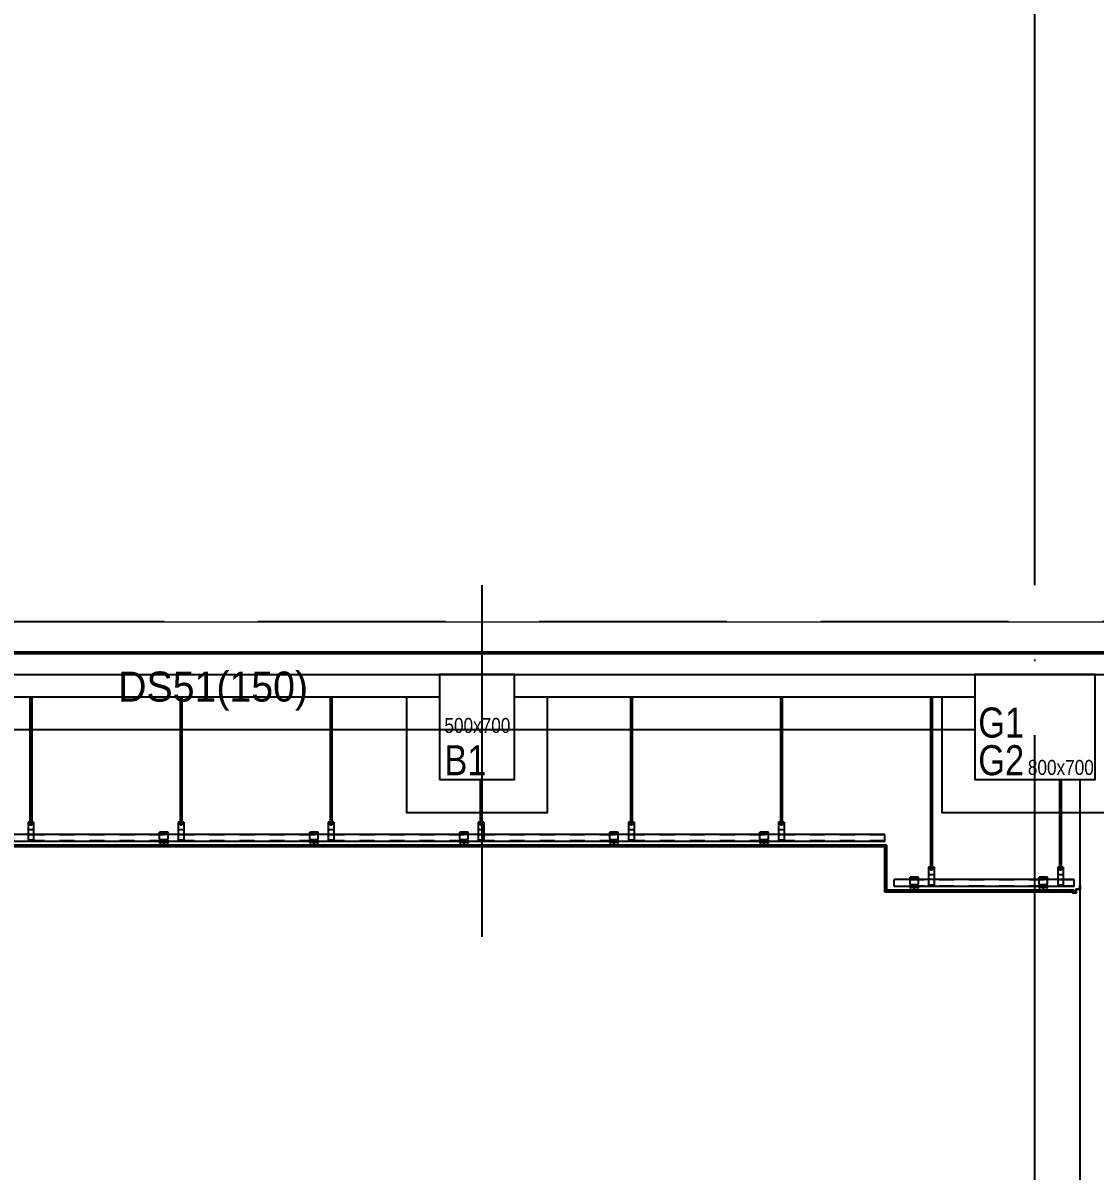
# Model space of a CAD drawing. Header units: millimetres. Extents: x 4754612 to 5801174, y 2368242 to 2777223.
# Drawn here: x 4920973 to 4928116, y 2462084 to 2469736 of the extents above; entities that cross this region are included whole.
import ezdxf
from ezdxf.enums import TextEntityAlignment as Align

# ---------------------------------------------------------------- set-up
doc = ezdxf.new("R2010")
doc.units = ezdxf.units.MM
doc.header["$LTSCALE"] = 1000
for name, pattern in [('03 단지-0902$0$HIDDEN', [0.375, 0.25, -0.125]), ('CEN', [6.2, 6, -0.1, 0, -0.1]), ('HIDDEN', [2, 1, -1])]:
    doc.linetypes.add(name, pattern=pattern)
doc.layers.get('DEFPOINTS').update_dxf_attribs({"color": 151})
for name, color, linetype in [('4', 4, 'Continuous'), ('8', 8, 'Continuous'), ('A-중심선', 10, 'CEN'), ('CON', 2, 'Continuous'), ('ELE-2', 4, 'Continuous'), ('FIN', 40, 'Continuous'), ('helco', 7, 'Continuous'), ('INS', 251, 'Continuous')]:
    doc.layers.add(name, color=color, linetype=linetype)
doc.layers.add('Guide-line', color=151, linetype='Continuous', plot=False)
doc.layers.add('t 기둥입면선', color=253, linetype='Continuous', lineweight=9)
doc.styles.add('A.NARROW', font='ARIALN.TTF')
doc.styles.add('돋움', font='')
doc.styles.get('돋움').set_extended_font_data('Dotum')

# ---------------------------------------------------------------- blocks, each defined once
blk = doc.blocks.new('A$C40F063BF')
at = {"layer": 'CON'}
blk.add_lwpolyline([(-250, -700), (250, -700), (250, 0), (-250, 0)], close=True, dxfattribs=at)
at = {"layer": 'DEFPOINTS', "style": 'A.NARROW'}
for s, height, p in [('500x700', 100, (-216.7, -339.9, 0)), ('B1', 200, (-216.7, -571.6, 0))]:
    blk.add_text(s, height=height, dxfattribs=at).set_placement(p, align=Align.MIDDLE_LEFT)
blk = doc.blocks.new('A$C169C7E02')
at = {"layer": 'CON'}
blk.add_lwpolyline([(0, 0), (0, -700), (800, -700), (800, -400), (800, -400), (800, 0)], close=True, dxfattribs=at)
at = {"layer": 'DEFPOINTS', "style": 'A.NARROW'}
for s, height, p in [('G1', 200, (22.1, -320.6, 0)), ('G2', 200, (22.1, -571.6, 0)), ('800x700', 100, (352.5, -619.7, 0))]:
    blk.add_text(s, height=height, dxfattribs=at).set_placement(p, align=Align.MIDDLE_LEFT)

msp = doc.modelspace()

# ---------------------------------------------------------------- linework, layer by layer
at = {"layer": '4', "ltscale": 0.1}
msp.add_lwpolyline([(4927965.782, 2463937.439), (4927965.782, 2463943.439), (4927966.782, 2463943.439), (4927966.782, 2463938.439), (4927989.782, 2463938.439), (4927989.782, 2463963.439), (4928014.782, 2463963.439), (4928014.782, 2463987.439), (4928015.782, 2463987.439), (4928015.782, 2463962.439), (4927990.782, 2463962.439), (4927990.782, 2463937.439), (4927965.782, 2463937.439)], dxfattribs=at)
at = {"layer": '8'}
for p, q in [((4921020.025, 2465243.44), (4921020.025, 2464414.69)), ((4921031.275, 2465243.44), (4921031.275, 2464414.69)), ((4922020.025, 2465243.44), (4922020.025, 2464414.69)), ((4922031.275, 2465243.44), (4922031.275, 2464414.69)), ((4923020.025, 2465243.44), (4923020.025, 2464414.69)), ((4923031.275, 2465243.44), (4923031.275, 2464414.69)), ((4925020.025, 2465243.44), (4925020.025, 2464414.69)), ((4925031.275, 2465243.44), (4925031.275, 2464414.69)), ((4926020.025, 2465243.44), (4926020.025, 2464414.69)), ((4926031.275, 2465243.44), (4926031.275, 2464414.69)), ((4927020.025, 2465243.44), (4927020.025, 2464114.69)), ((4927031.275, 2465243.44), (4927031.275, 2464114.69)), ((4924020.025, 2464693.44), (4924020.025, 2464662.189)), ((4924020.025, 2464693.44), (4924020.025, 2464414.69)), ((4924031.275, 2464693.44), (4924031.275, 2464662.189)), ((4924031.275, 2464693.44), (4924031.275, 2464414.69)), ((4927880.025, 2464693.44), (4927880.025, 2464114.69)), ((4927891.275, 2464693.44), (4927891.275, 2464114.69)), ((4921031.275, 2464417.19), (4921020.025, 2464417.19)), ((4922031.275, 2464417.19), (4922020.025, 2464417.19)), ((4923031.275, 2464417.19), (4923020.025, 2464417.19)), ((4924031.275, 2464417.19), (4924020.025, 2464417.19)), ((4925031.275, 2464417.19), (4925020.025, 2464417.19)), ((4926031.275, 2464417.19), (4926020.025, 2464417.19)), ((4921006.9, 2464408.44), (4921006.9, 2464289.69)), ((4921044.4, 2464408.44), (4921006.9, 2464408.44)), ((4921044.4, 2464404.69), (4921006.9, 2464404.69)), ((4921044.4, 2464358.44), (4921006.9, 2464358.44)), ((4921036.9, 2464412.19), (4921014.4, 2464412.19)), ((4921014.4, 2464412.19), (4921014.4, 2464408.44)), ((4921014.4, 2464404.69), (4921014.4, 2464400.94)), ((4921036.9, 2464400.94), (4921014.4, 2464400.94)), ((4921018.15, 2464412.19), (4921018.15, 2464408.44)), ((4921018.15, 2464404.69), (4921018.15, 2464400.94)), ((4921031.275, 2464414.69), (4921020.025, 2464414.69)), ((4921020.025, 2464400.94), (4921020.025, 2464389.69)), ((4921031.275, 2464399.69), (4921020.025, 2464399.69)), ((4921031.275, 2464397.19), (4921020.025, 2464397.19)), ((4921031.275, 2464394.69), (4921020.025, 2464394.69)), ((4921031.275, 2464392.19), (4921020.025, 2464392.19)), ((4921031.275, 2464392.19), (4921020.025, 2464392.19)), ((4921031.275, 2464389.69), (4921020.025, 2464389.69)), ((4921031.275, 2464400.94), (4921031.275, 2464389.69)), ((4921033.15, 2464412.19), (4921033.15, 2464408.44)), ((4921033.15, 2464404.69), (4921033.15, 2464400.94)), ((4921036.9, 2464412.19), (4921036.9, 2464408.44)), ((4921036.9, 2464404.69), (4921036.9, 2464400.94)), ((4921044.4, 2464408.44), (4921044.4, 2464289.69)), ((4921939.651, 2464342.19), (4921883.401, 2464342.19)), ((4921883.401, 2464298.44), (4921883.401, 2464342.19)), ((4921939.651, 2464339.69), (4921883.401, 2464339.69)), ((4921892.151, 2464336.858), (4921892.151, 2464342.19)), ((4921907.151, 2464336.858), (4921907.151, 2464342.19)), ((4921915.901, 2464336.858), (4921915.901, 2464342.19)), ((4921930.901, 2464336.858), (4921930.901, 2464342.19)), ((4921939.651, 2464298.44), (4921939.651, 2464342.19)), ((4922006.9, 2464408.44), (4922006.9, 2464289.69)), ((4922044.4, 2464408.44), (4922006.9, 2464408.44)), ((4922044.4, 2464404.69), (4922006.9, 2464404.69)), ((4922044.4, 2464358.44), (4922006.9, 2464358.44)), ((4922036.9, 2464412.19), (4922014.4, 2464412.19)), ((4922014.4, 2464412.19), (4922014.4, 2464408.44)), ((4922014.4, 2464404.69), (4922014.4, 2464400.94)), ((4922036.9, 2464400.94), (4922014.4, 2464400.94)), ((4922018.15, 2464412.19), (4922018.15, 2464408.44)), ((4922018.15, 2464404.69), (4922018.15, 2464400.94)), ((4922031.275, 2464414.69), (4922020.025, 2464414.69)), ((4922020.025, 2464400.94), (4922020.025, 2464389.69)), ((4922031.275, 2464399.69), (4922020.025, 2464399.69)), ((4922031.275, 2464397.19), (4922020.025, 2464397.19)), ((4922031.275, 2464394.69), (4922020.025, 2464394.69)), ((4922031.275, 2464392.19), (4922020.025, 2464392.19)), ((4922031.275, 2464392.19), (4922020.025, 2464392.19)), ((4922031.275, 2464389.69), (4922020.025, 2464389.69)), ((4922031.275, 2464400.94), (4922031.275, 2464389.69)), ((4922033.15, 2464412.19), (4922033.15, 2464408.44)), ((4922033.15, 2464404.69), (4922033.15, 2464400.94)), ((4922036.9, 2464412.19), (4922036.9, 2464408.44)), ((4922036.9, 2464404.69), (4922036.9, 2464400.94)), ((4922044.4, 2464408.44), (4922044.4, 2464289.69)), ((4922939.651, 2464342.19), (4922883.401, 2464342.19)), ((4922883.401, 2464298.44), (4922883.401, 2464342.19)), ((4922939.651, 2464339.69), (4922883.401, 2464339.69)), ((4922892.151, 2464336.858), (4922892.151, 2464342.19)), ((4922907.151, 2464336.858), (4922907.151, 2464342.19)), ((4922915.901, 2464336.858), (4922915.901, 2464342.19)), ((4922930.901, 2464336.858), (4922930.901, 2464342.19)), ((4922939.651, 2464298.44), (4922939.651, 2464342.19)), ((4923006.9, 2464408.44), (4923006.9, 2464289.69)), ((4923044.4, 2464408.44), (4923006.9, 2464408.44)), ((4923044.4, 2464404.69), (4923006.9, 2464404.69)), ((4923044.4, 2464358.44), (4923006.9, 2464358.44)), ((4923036.9, 2464412.19), (4923014.4, 2464412.19)), ((4923014.4, 2464412.19), (4923014.4, 2464408.44)), ((4923014.4, 2464404.69), (4923014.4, 2464400.94)), ((4923036.9, 2464400.94), (4923014.4, 2464400.94)), ((4923018.15, 2464412.19), (4923018.15, 2464408.44)), ((4923018.15, 2464404.69), (4923018.15, 2464400.94)), ((4923031.275, 2464414.69), (4923020.025, 2464414.69)), ((4923020.025, 2464400.94), (4923020.025, 2464389.69)), ((4923031.275, 2464399.69), (4923020.025, 2464399.69)), ((4923031.275, 2464397.19), (4923020.025, 2464397.19)), ((4923031.275, 2464394.69), (4923020.025, 2464394.69)), ((4923031.275, 2464392.19), (4923020.025, 2464392.19)), ((4923031.275, 2464392.19), (4923020.025, 2464392.19)), ((4923031.275, 2464389.69), (4923020.025, 2464389.69)), ((4923031.275, 2464400.94), (4923031.275, 2464389.69)), ((4923033.15, 2464412.19), (4923033.15, 2464408.44)), ((4923033.15, 2464404.69), (4923033.15, 2464400.94)), ((4923036.9, 2464412.19), (4923036.9, 2464408.44)), ((4923036.9, 2464404.69), (4923036.9, 2464400.94)), ((4923044.4, 2464408.44), (4923044.4, 2464289.69)), ((4923939.651, 2464342.19), (4923883.401, 2464342.19)), ((4923883.401, 2464298.44), (4923883.401, 2464342.19)), ((4923939.651, 2464339.69), (4923883.401, 2464339.69)), ((4923892.151, 2464336.858), (4923892.151, 2464342.19)), ((4923907.151, 2464336.858), (4923907.151, 2464342.19)), ((4923915.901, 2464336.858), (4923915.901, 2464342.19)), ((4923930.901, 2464336.858), (4923930.901, 2464342.19)), ((4923939.651, 2464298.44), (4923939.651, 2464342.19)), ((4924006.9, 2464408.44), (4924006.9, 2464289.69)), ((4924044.4, 2464408.44), (4924006.9, 2464408.44)), ((4924044.4, 2464404.69), (4924006.9, 2464404.69)), ((4924044.4, 2464358.44), (4924006.9, 2464358.44)), ((4924036.9, 2464412.19), (4924014.4, 2464412.19)), ((4924014.4, 2464412.19), (4924014.4, 2464408.44)), ((4924014.4, 2464404.69), (4924014.4, 2464400.94)), ((4924036.9, 2464400.94), (4924014.4, 2464400.94)), ((4924018.15, 2464412.19), (4924018.15, 2464408.44)), ((4924018.15, 2464404.69), (4924018.15, 2464400.94)), ((4924031.275, 2464414.69), (4924020.025, 2464414.69)), ((4924020.025, 2464400.94), (4924020.025, 2464389.69)), ((4924031.275, 2464399.69), (4924020.025, 2464399.69)), ((4924031.275, 2464397.19), (4924020.025, 2464397.19)), ((4924031.275, 2464394.69), (4924020.025, 2464394.69)), ((4924031.275, 2464392.19), (4924020.025, 2464392.19)), ((4924031.275, 2464392.19), (4924020.025, 2464392.19)), ((4924031.275, 2464389.69), (4924020.025, 2464389.69)), ((4924031.275, 2464400.94), (4924031.275, 2464389.69)), ((4924033.15, 2464412.19), (4924033.15, 2464408.44)), ((4924033.15, 2464404.69), (4924033.15, 2464400.94)), ((4924036.9, 2464412.19), (4924036.9, 2464408.44)), ((4924036.9, 2464404.69), (4924036.9, 2464400.94)), ((4924044.4, 2464408.44), (4924044.4, 2464289.69)), ((4924939.651, 2464342.19), (4924883.401, 2464342.19)), ((4924883.401, 2464298.44), (4924883.401, 2464342.19)), ((4924939.651, 2464339.69), (4924883.401, 2464339.69)), ((4924892.151, 2464336.858), (4924892.151, 2464342.19)), ((4924907.151, 2464336.858), (4924907.151, 2464342.19)), ((4924915.901, 2464336.858), (4924915.901, 2464342.19)), ((4924930.901, 2464336.858), (4924930.901, 2464342.19)), ((4924939.651, 2464298.44), (4924939.651, 2464342.19)), ((4925006.9, 2464408.44), (4925006.9, 2464289.69)), ((4925044.4, 2464408.44), (4925006.9, 2464408.44)), ((4925044.4, 2464404.69), (4925006.9, 2464404.69)), ((4925044.4, 2464358.44), (4925006.9, 2464358.44)), ((4925036.9, 2464412.19), (4925014.4, 2464412.19)), ((4925014.4, 2464412.19), (4925014.4, 2464408.44)), ((4925014.4, 2464404.69), (4925014.4, 2464400.94)), ((4925036.9, 2464400.94), (4925014.4, 2464400.94)), ((4925018.15, 2464412.19), (4925018.15, 2464408.44)), ((4925018.15, 2464404.69), (4925018.15, 2464400.94)), ((4925031.275, 2464414.69), (4925020.025, 2464414.69)), ((4925020.025, 2464400.94), (4925020.025, 2464389.69)), ((4925031.275, 2464399.69), (4925020.025, 2464399.69)), ((4925031.275, 2464397.19), (4925020.025, 2464397.19)), ((4925031.275, 2464394.69), (4925020.025, 2464394.69)), ((4925031.275, 2464392.19), (4925020.025, 2464392.19)), ((4925031.275, 2464392.19), (4925020.025, 2464392.19)), ((4925031.275, 2464389.69), (4925020.025, 2464389.69)), ((4925031.275, 2464400.94), (4925031.275, 2464389.69)), ((4925033.15, 2464412.19), (4925033.15, 2464408.44)), ((4925033.15, 2464404.69), (4925033.15, 2464400.94)), ((4925036.9, 2464412.19), (4925036.9, 2464408.44)), ((4925036.9, 2464404.69), (4925036.9, 2464400.94)), ((4925044.4, 2464408.44), (4925044.4, 2464289.69)), ((4925939.651, 2464342.19), (4925883.401, 2464342.19)), ((4925883.401, 2464298.44), (4925883.401, 2464342.19)), ((4925939.651, 2464339.69), (4925883.401, 2464339.69)), ((4925892.151, 2464336.858), (4925892.151, 2464342.19)), ((4925907.151, 2464336.858), (4925907.151, 2464342.19)), ((4925915.901, 2464336.858), (4925915.901, 2464342.19)), ((4925930.901, 2464336.858), (4925930.901, 2464342.19)), ((4925939.651, 2464298.44), (4925939.651, 2464342.19)), ((4926006.9, 2464408.44), (4926006.9, 2464289.69)), ((4926044.4, 2464408.44), (4926006.9, 2464408.44)), ((4926044.4, 2464404.69), (4926006.9, 2464404.69)), ((4926044.4, 2464358.44), (4926006.9, 2464358.44)), ((4926036.9, 2464412.19), (4926014.4, 2464412.19)), ((4926014.4, 2464412.19), (4926014.4, 2464408.44)), ((4926014.4, 2464404.69), (4926014.4, 2464400.94)), ((4926036.9, 2464400.94), (4926014.4, 2464400.94)), ((4926018.15, 2464412.19), (4926018.15, 2464408.44)), ((4926018.15, 2464404.69), (4926018.15, 2464400.94)), ((4926031.275, 2464414.69), (4926020.025, 2464414.69)), ((4926020.025, 2464400.94), (4926020.025, 2464389.69)), ((4926031.275, 2464399.69), (4926020.025, 2464399.69)), ((4926031.275, 2464397.19), (4926020.025, 2464397.19)), ((4926031.275, 2464394.69), (4926020.025, 2464394.69)), ((4926031.275, 2464392.19), (4926020.025, 2464392.19)), ((4926031.275, 2464392.19), (4926020.025, 2464392.19)), ((4926031.275, 2464389.69), (4926020.025, 2464389.69)), ((4926031.275, 2464400.94), (4926031.275, 2464389.69)), ((4926033.15, 2464412.19), (4926033.15, 2464408.44)), ((4926033.15, 2464404.69), (4926033.15, 2464400.94)), ((4926036.9, 2464412.19), (4926036.9, 2464408.44)), ((4926036.9, 2464404.69), (4926036.9, 2464400.94)), ((4926044.4, 2464408.44), (4926044.4, 2464289.69)), ((4921044.4, 2464289.69), (4921006.9, 2464289.69)), ((4921887.013, 2464330.94), (4921883.401, 2464330.94)), ((4921889.651, 2464292.19), (4921883.401, 2464298.44)), ((4921883.401, 2464292.19), (4921883.401, 2464268.44)), ((4921889.651, 2464292.19), (4921883.401, 2464292.19)), ((4921883.401, 2464268.44), (4921890.901, 2464268.44)), ((4921885.901, 2464289.69), (4921885.901, 2464270.94)), ((4921889.651, 2464289.69), (4921885.901, 2464289.69)), ((4921937.151, 2464282.19), (4921885.901, 2464282.19)), ((4921885.901, 2464270.94), (4921888.766, 2464270.94)), ((4921892.151, 2464330.94), (4921888.373, 2464330.94)), ((4921933.401, 2464292.19), (4921889.651, 2464292.19)), ((4921889.651, 2464289.69), (4921889.651, 2464292.19)), ((4921892.151, 2464330.94), (4921892.151, 2464335.158)), ((4921903.401, 2464268.44), (4921919.651, 2464268.44)), ((4921905.537, 2464270.94), (4921917.516, 2464270.94)), ((4921907.151, 2464330.94), (4921907.151, 2464335.158)), ((4921911.16, 2464330.94), (4921907.151, 2464330.94)), ((4921915.901, 2464330.94), (4921912.86, 2464330.94)), ((4921915.901, 2464330.94), (4921915.901, 2464335.158)), ((4921930.901, 2464330.94), (4921930.901, 2464335.158)), ((4921933.946, 2464330.94), (4921930.901, 2464330.94)), ((4921932.151, 2464268.44), (4921939.651, 2464268.44)), ((4921933.401, 2464292.19), (4921939.651, 2464298.44)), ((4921933.401, 2464289.69), (4921933.401, 2464292.19)), ((4921939.651, 2464292.19), (4921933.401, 2464292.19)), ((4921937.151, 2464289.69), (4921933.401, 2464289.69)), ((4921934.287, 2464270.94), (4921937.151, 2464270.94)), ((4921939.651, 2464330.94), (4921935.987, 2464330.94)), ((4921937.151, 2464270.94), (4921937.151, 2464289.69)), ((4921939.651, 2464268.44), (4921939.651, 2464292.19)), ((4922044.4, 2464289.69), (4922006.9, 2464289.69)), ((4922887.013, 2464330.94), (4922883.401, 2464330.94)), ((4922889.651, 2464292.19), (4922883.401, 2464298.44)), ((4922883.401, 2464292.19), (4922883.401, 2464268.44)), ((4922889.651, 2464292.19), (4922883.401, 2464292.19)), ((4922883.401, 2464268.44), (4922890.901, 2464268.44)), ((4922885.901, 2464289.69), (4922885.901, 2464270.94)), ((4922889.651, 2464289.69), (4922885.901, 2464289.69)), ((4922937.151, 2464282.19), (4922885.901, 2464282.19)), ((4922885.901, 2464270.94), (4922888.766, 2464270.94)), ((4922892.151, 2464330.94), (4922888.373, 2464330.94)), ((4922933.401, 2464292.19), (4922889.651, 2464292.19)), ((4922889.651, 2464289.69), (4922889.651, 2464292.19)), ((4922892.151, 2464330.94), (4922892.151, 2464335.158)), ((4922903.401, 2464268.44), (4922919.651, 2464268.44)), ((4922905.537, 2464270.94), (4922917.516, 2464270.94)), ((4922907.151, 2464330.94), (4922907.151, 2464335.158)), ((4922911.16, 2464330.94), (4922907.151, 2464330.94)), ((4922915.901, 2464330.94), (4922912.86, 2464330.94)), ((4922915.901, 2464330.94), (4922915.901, 2464335.158)), ((4922930.901, 2464330.94), (4922930.901, 2464335.158)), ((4922933.946, 2464330.94), (4922930.901, 2464330.94)), ((4922932.151, 2464268.44), (4922939.651, 2464268.44)), ((4922933.401, 2464292.19), (4922939.651, 2464298.44)), ((4922933.401, 2464289.69), (4922933.401, 2464292.19)), ((4922939.651, 2464292.19), (4922933.401, 2464292.19)), ((4922937.151, 2464289.69), (4922933.401, 2464289.69)), ((4922934.287, 2464270.94), (4922937.151, 2464270.94)), ((4922939.651, 2464330.94), (4922935.987, 2464330.94)), ((4922937.151, 2464270.94), (4922937.151, 2464289.69)), ((4922939.651, 2464268.44), (4922939.651, 2464292.19)), ((4923044.4, 2464289.69), (4923006.9, 2464289.69)), ((4923887.013, 2464330.94), (4923883.401, 2464330.94)), ((4923889.651, 2464292.19), (4923883.401, 2464298.44)), ((4923883.401, 2464292.19), (4923883.401, 2464268.44)), ((4923889.651, 2464292.19), (4923883.401, 2464292.19)), ((4923883.401, 2464268.44), (4923890.901, 2464268.44)), ((4923885.901, 2464289.69), (4923885.901, 2464270.94)), ((4923889.651, 2464289.69), (4923885.901, 2464289.69)), ((4923937.151, 2464282.19), (4923885.901, 2464282.19)), ((4923885.901, 2464270.94), (4923888.766, 2464270.94)), ((4923892.151, 2464330.94), (4923888.373, 2464330.94)), ((4923933.401, 2464292.19), (4923889.651, 2464292.19)), ((4923889.651, 2464289.69), (4923889.651, 2464292.19)), ((4923892.151, 2464330.94), (4923892.151, 2464335.158)), ((4923903.401, 2464268.44), (4923919.651, 2464268.44)), ((4923905.537, 2464270.94), (4923917.516, 2464270.94)), ((4923907.151, 2464330.94), (4923907.151, 2464335.158)), ((4923911.16, 2464330.94), (4923907.151, 2464330.94)), ((4923915.901, 2464330.94), (4923912.86, 2464330.94)), ((4923915.901, 2464330.94), (4923915.901, 2464335.158)), ((4923930.901, 2464330.94), (4923930.901, 2464335.158)), ((4923933.946, 2464330.94), (4923930.901, 2464330.94)), ((4923932.151, 2464268.44), (4923939.651, 2464268.44)), ((4923933.401, 2464292.19), (4923939.651, 2464298.44)), ((4923933.401, 2464289.69), (4923933.401, 2464292.19)), ((4923939.651, 2464292.19), (4923933.401, 2464292.19)), ((4923937.151, 2464289.69), (4923933.401, 2464289.69)), ((4923934.287, 2464270.94), (4923937.151, 2464270.94)), ((4923939.651, 2464330.94), (4923935.987, 2464330.94)), ((4923937.151, 2464270.94), (4923937.151, 2464289.69)), ((4923939.651, 2464268.44), (4923939.651, 2464292.19)), ((4924044.4, 2464289.69), (4924006.9, 2464289.69)), ((4924887.013, 2464330.94), (4924883.401, 2464330.94)), ((4924889.651, 2464292.19), (4924883.401, 2464298.44)), ((4924883.401, 2464292.19), (4924883.401, 2464268.44)), ((4924889.651, 2464292.19), (4924883.401, 2464292.19)), ((4924883.401, 2464268.44), (4924890.901, 2464268.44)), ((4924885.901, 2464289.69), (4924885.901, 2464270.94)), ((4924889.651, 2464289.69), (4924885.901, 2464289.69)), ((4924937.151, 2464282.19), (4924885.901, 2464282.19)), ((4924885.901, 2464270.94), (4924888.766, 2464270.94)), ((4924892.151, 2464330.94), (4924888.373, 2464330.94)), ((4924933.401, 2464292.19), (4924889.651, 2464292.19)), ((4924889.651, 2464289.69), (4924889.651, 2464292.19)), ((4924892.151, 2464330.94), (4924892.151, 2464335.158)), ((4924903.401, 2464268.44), (4924919.651, 2464268.44)), ((4924905.537, 2464270.94), (4924917.516, 2464270.94)), ((4924907.151, 2464330.94), (4924907.151, 2464335.158)), ((4924911.16, 2464330.94), (4924907.151, 2464330.94)), ((4924915.901, 2464330.94), (4924912.86, 2464330.94)), ((4924915.901, 2464330.94), (4924915.901, 2464335.158)), ((4924930.901, 2464330.94), (4924930.901, 2464335.158)), ((4924933.946, 2464330.94), (4924930.901, 2464330.94)), ((4924932.151, 2464268.44), (4924939.651, 2464268.44)), ((4924933.401, 2464292.19), (4924939.651, 2464298.44)), ((4924933.401, 2464289.69), (4924933.401, 2464292.19)), ((4924939.651, 2464292.19), (4924933.401, 2464292.19)), ((4924937.151, 2464289.69), (4924933.401, 2464289.69)), ((4924934.287, 2464270.94), (4924937.151, 2464270.94)), ((4924939.651, 2464330.94), (4924935.987, 2464330.94)), ((4924937.151, 2464270.94), (4924937.151, 2464289.69)), ((4924939.651, 2464268.44), (4924939.651, 2464292.19)), ((4925044.4, 2464289.69), (4925006.9, 2464289.69)), ((4925887.013, 2464330.94), (4925883.401, 2464330.94)), ((4925889.651, 2464292.19), (4925883.401, 2464298.44)), ((4925883.401, 2464292.19), (4925883.401, 2464268.44)), ((4925889.651, 2464292.19), (4925883.401, 2464292.19)), ((4925883.401, 2464268.44), (4925890.901, 2464268.44)), ((4925885.901, 2464289.69), (4925885.901, 2464270.94)), ((4925889.651, 2464289.69), (4925885.901, 2464289.69)), ((4925937.151, 2464282.19), (4925885.901, 2464282.19)), ((4925885.901, 2464270.94), (4925888.766, 2464270.94)), ((4925892.151, 2464330.94), (4925888.373, 2464330.94)), ((4925933.401, 2464292.19), (4925889.651, 2464292.19)), ((4925889.651, 2464289.69), (4925889.651, 2464292.19)), ((4925892.151, 2464330.94), (4925892.151, 2464335.158)), ((4925903.401, 2464268.44), (4925919.651, 2464268.44)), ((4925905.537, 2464270.94), (4925917.516, 2464270.94)), ((4925907.151, 2464330.94), (4925907.151, 2464335.158)), ((4925911.16, 2464330.94), (4925907.151, 2464330.94)), ((4925915.901, 2464330.94), (4925912.86, 2464330.94)), ((4925915.901, 2464330.94), (4925915.901, 2464335.158)), ((4925930.901, 2464330.94), (4925930.901, 2464335.158)), ((4925933.946, 2464330.94), (4925930.901, 2464330.94)), ((4925932.151, 2464268.44), (4925939.651, 2464268.44)), ((4925933.401, 2464292.19), (4925939.651, 2464298.44)), ((4925933.401, 2464289.69), (4925933.401, 2464292.19)), ((4925939.651, 2464292.19), (4925933.401, 2464292.19)), ((4925937.151, 2464289.69), (4925933.401, 2464289.69)), ((4925934.287, 2464270.94), (4925937.151, 2464270.94)), ((4925939.651, 2464330.94), (4925935.987, 2464330.94)), ((4925937.151, 2464270.94), (4925937.151, 2464289.69)), ((4925939.651, 2464268.44), (4925939.651, 2464292.19)), ((4926044.4, 2464289.69), (4926006.9, 2464289.69)), ((4927036.9, 2464112.19), (4927014.4, 2464112.19)), ((4927014.4, 2464112.19), (4927014.4, 2464108.44)), ((4927018.15, 2464112.19), (4927018.15, 2464108.44)), ((4927031.275, 2464117.19), (4927020.025, 2464117.19)), ((4927031.275, 2464114.69), (4927020.025, 2464114.69)), ((4927033.15, 2464112.19), (4927033.15, 2464108.44)), ((4927036.9, 2464112.19), (4927036.9, 2464108.44)), ((4927896.9, 2464112.19), (4927874.4, 2464112.19)), ((4927874.4, 2464112.19), (4927874.4, 2464108.44)), ((4927878.15, 2464112.19), (4927878.15, 2464108.44)), ((4927891.275, 2464117.19), (4927880.025, 2464117.19)), ((4927891.275, 2464114.69), (4927880.025, 2464114.69)), ((4927893.15, 2464112.19), (4927893.15, 2464108.44)), ((4927896.9, 2464112.19), (4927896.9, 2464108.44)), ((4926939.651, 2464042.19), (4926883.401, 2464042.19)), ((4926883.401, 2463998.44), (4926883.401, 2464042.19)), ((4926939.651, 2464039.69), (4926883.401, 2464039.69)), ((4926892.151, 2464036.858), (4926892.151, 2464042.19)), ((4926892.151, 2464030.94), (4926892.151, 2464035.158)), ((4926907.151, 2464036.858), (4926907.151, 2464042.19)), ((4926907.151, 2464030.94), (4926907.151, 2464035.158)), ((4926915.901, 2464036.858), (4926915.901, 2464042.19)), ((4926915.901, 2464030.94), (4926915.901, 2464035.158)), ((4926930.901, 2464036.858), (4926930.901, 2464042.19)), ((4926930.901, 2464030.94), (4926930.901, 2464035.158)), ((4926939.651, 2463998.44), (4926939.651, 2464042.19)), ((4927006.9, 2464108.44), (4927006.9, 2463989.69)), ((4927044.4, 2464108.44), (4927006.9, 2464108.44)), ((4927044.4, 2464104.69), (4927006.9, 2464104.69)), ((4927044.4, 2464058.44), (4927006.9, 2464058.44)), ((4927014.4, 2464104.69), (4927014.4, 2464100.94)), ((4927036.9, 2464100.94), (4927014.4, 2464100.94)), ((4927018.15, 2464104.69), (4927018.15, 2464100.94)), ((4927020.025, 2464100.94), (4927020.025, 2464089.69)), ((4927031.275, 2464099.69), (4927020.025, 2464099.69)), ((4927031.275, 2464097.19), (4927020.025, 2464097.19)), ((4927031.275, 2464094.69), (4927020.025, 2464094.69)), ((4927031.275, 2464092.19), (4927020.025, 2464092.19)), ((4927031.275, 2464092.19), (4927020.025, 2464092.19)), ((4927031.275, 2464089.69), (4927020.025, 2464089.69)), ((4927031.275, 2464100.94), (4927031.275, 2464089.69)), ((4927033.15, 2464104.69), (4927033.15, 2464100.94)), ((4927036.9, 2464104.69), (4927036.9, 2464100.94)), ((4927044.4, 2464108.44), (4927044.4, 2463989.69)), ((4927799.651, 2464042.19), (4927743.401, 2464042.19)), ((4927743.401, 2463998.44), (4927743.401, 2464042.19)), ((4927799.651, 2464039.69), (4927743.401, 2464039.69)), ((4927752.151, 2464036.858), (4927752.151, 2464042.19)), ((4927752.151, 2464030.94), (4927752.151, 2464035.158)), ((4927767.151, 2464036.858), (4927767.151, 2464042.19)), ((4927767.151, 2464030.94), (4927767.151, 2464035.158)), ((4927775.901, 2464036.858), (4927775.901, 2464042.19)), ((4927775.901, 2464030.94), (4927775.901, 2464035.158)), ((4927790.901, 2464036.858), (4927790.901, 2464042.19)), ((4927790.901, 2464030.94), (4927790.901, 2464035.158)), ((4927799.651, 2463998.44), (4927799.651, 2464042.19)), ((4927866.9, 2464108.44), (4927866.9, 2463989.69)), ((4927904.4, 2464108.44), (4927866.9, 2464108.44)), ((4927904.4, 2464104.69), (4927866.9, 2464104.69)), ((4927904.4, 2464058.44), (4927866.9, 2464058.44)), ((4927874.4, 2464104.69), (4927874.4, 2464100.94)), ((4927896.9, 2464100.94), (4927874.4, 2464100.94)), ((4927878.15, 2464104.69), (4927878.15, 2464100.94)), ((4927880.025, 2464100.94), (4927880.025, 2464089.69)), ((4927891.275, 2464099.69), (4927880.025, 2464099.69)), ((4927891.275, 2464097.19), (4927880.025, 2464097.19)), ((4927891.275, 2464094.69), (4927880.025, 2464094.69)), ((4927891.275, 2464092.19), (4927880.025, 2464092.19)), ((4927891.275, 2464092.19), (4927880.025, 2464092.19)), ((4927891.275, 2464089.69), (4927880.025, 2464089.69)), ((4927891.275, 2464100.94), (4927891.275, 2464089.69)), ((4927893.15, 2464104.69), (4927893.15, 2464100.94)), ((4927896.9, 2464104.69), (4927896.9, 2464100.94)), ((4927904.4, 2464108.44), (4927904.4, 2463989.69)), ((4926887.013, 2464030.94), (4926883.401, 2464030.94)), ((4926889.651, 2463992.19), (4926883.401, 2463998.44)), ((4926883.401, 2463992.19), (4926883.401, 2463968.44)), ((4926889.651, 2463992.19), (4926883.401, 2463992.19)), ((4926883.401, 2463968.44), (4926890.901, 2463968.44)), ((4926885.901, 2463989.69), (4926885.901, 2463970.94)), ((4926889.651, 2463989.69), (4926885.901, 2463989.69)), ((4926937.151, 2463982.19), (4926885.901, 2463982.19)), ((4926885.901, 2463970.94), (4926888.766, 2463970.94)), ((4926892.151, 2464030.94), (4926888.373, 2464030.94)), ((4926933.401, 2463992.19), (4926889.651, 2463992.19)), ((4926889.651, 2463989.69), (4926889.651, 2463992.19)), ((4926903.401, 2463968.44), (4926919.651, 2463968.44)), ((4926905.537, 2463970.94), (4926917.516, 2463970.94)), ((4926911.16, 2464030.94), (4926907.151, 2464030.94)), ((4926915.901, 2464030.94), (4926912.86, 2464030.94)), ((4926933.946, 2464030.94), (4926930.901, 2464030.94)), ((4926932.151, 2463968.44), (4926939.651, 2463968.44)), ((4926933.401, 2463992.19), (4926939.651, 2463998.44)), ((4926933.401, 2463989.69), (4926933.401, 2463992.19)), ((4926939.651, 2463992.19), (4926933.401, 2463992.19)), ((4926937.151, 2463989.69), (4926933.401, 2463989.69)), ((4926934.287, 2463970.94), (4926937.151, 2463970.94)), ((4926939.651, 2464030.94), (4926935.987, 2464030.94)), ((4926937.151, 2463970.94), (4926937.151, 2463989.69)), ((4926939.651, 2463968.44), (4926939.651, 2463992.19)), ((4927044.4, 2463989.69), (4927006.9, 2463989.69)), ((4927747.013, 2464030.94), (4927743.401, 2464030.94)), ((4927749.651, 2463992.19), (4927743.401, 2463998.44)), ((4927743.401, 2463992.19), (4927743.401, 2463968.44)), ((4927749.651, 2463992.19), (4927743.401, 2463992.19)), ((4927743.401, 2463968.44), (4927750.901, 2463968.44)), ((4927745.901, 2463989.69), (4927745.901, 2463970.94)), ((4927749.651, 2463989.69), (4927745.901, 2463989.69)), ((4927797.151, 2463982.19), (4927745.901, 2463982.19)), ((4927745.901, 2463970.94), (4927748.766, 2463970.94)), ((4927752.151, 2464030.94), (4927748.373, 2464030.94)), ((4927793.401, 2463992.19), (4927749.651, 2463992.19)), ((4927749.651, 2463989.69), (4927749.651, 2463992.19)), ((4927763.401, 2463968.44), (4927779.651, 2463968.44)), ((4927765.537, 2463970.94), (4927777.516, 2463970.94)), ((4927771.16, 2464030.94), (4927767.151, 2464030.94)), ((4927775.901, 2464030.94), (4927772.86, 2464030.94)), ((4927793.946, 2464030.94), (4927790.901, 2464030.94)), ((4927792.151, 2463968.44), (4927799.651, 2463968.44)), ((4927793.401, 2463992.19), (4927799.651, 2463998.44)), ((4927793.401, 2463989.69), (4927793.401, 2463992.19)), ((4927799.651, 2463992.19), (4927793.401, 2463992.19)), ((4927797.151, 2463989.69), (4927793.401, 2463989.69)), ((4927794.287, 2463970.94), (4927797.151, 2463970.94)), ((4927799.651, 2464030.94), (4927795.987, 2464030.94)), ((4927797.151, 2463970.94), (4927797.151, 2463989.69)), ((4927799.651, 2463968.44), (4927799.651, 2463992.19)), ((4927904.4, 2463989.69), (4927866.9, 2463989.69))]:
    msp.add_line(p, q, dxfattribs=at)
at = {"layer": '8', "linetype": 'HIDDEN', "ltscale": 0.1}
for p, q in [((4926715.782, 2464323.44), (4906715.782, 2464323.44)), ((4926715.782, 2464283.44), (4906715.782, 2464283.44)), ((4927976.782, 2464023.44), (4926778.282, 2464023.44)), ((4927976.782, 2463983.44), (4926778.282, 2463983.44))]:
    msp.add_line(p, q, dxfattribs=at)
at = {"layer": '8'}
for centre, radius, start, end in [((4921897.151, 2464268.44), 8.75, 16.6015497, 163.3984503), ((4921897.151, 2464268.44), 6.25, 0, 180), ((4921925.901, 2464268.44), 8.75, 16.6015497, 163.3984503), ((4921925.901, 2464268.44), 6.25, 0, 180), ((4922897.151, 2464268.44), 8.75, 16.6015497, 163.3984503), ((4922897.151, 2464268.44), 6.25, 0, 180), ((4922925.901, 2464268.44), 8.75, 16.6015497, 163.3984503), ((4922925.901, 2464268.44), 6.25, 0, 180), ((4923897.151, 2464268.44), 8.75, 16.6015497, 163.3984503), ((4923897.151, 2464268.44), 6.25, 0, 180), ((4923925.901, 2464268.44), 8.75, 16.6015497, 163.3984503), ((4923925.901, 2464268.44), 6.25, 0, 180), ((4924897.151, 2464268.44), 8.75, 16.6015497, 163.3984503), ((4924897.151, 2464268.44), 6.25, 0, 180), ((4924925.901, 2464268.44), 8.75, 16.6015497, 163.3984503), ((4924925.901, 2464268.44), 6.25, 0, 180), ((4925897.151, 2464268.44), 8.75, 16.6015497, 163.3984503), ((4925897.151, 2464268.44), 6.25, 0, 180), ((4925925.901, 2464268.44), 8.75, 16.6015497, 163.3984503), ((4925925.901, 2464268.44), 6.25, 0, 180), ((4926897.151, 2463968.44), 8.75, 16.6015497, 163.3984503), ((4926897.151, 2463968.44), 6.25, 0, 180), ((4926925.901, 2463968.44), 8.75, 16.6015497, 163.3984503), ((4926925.901, 2463968.44), 6.25, 0, 180), ((4927757.151, 2463968.44), 8.75, 16.6015497, 163.3984503), ((4927757.151, 2463968.44), 6.25, 0, 180), ((4927785.901, 2463968.44), 8.75, 16.6015497, 163.3984503), ((4927785.901, 2463968.44), 6.25, 0, 180)]:
    msp.add_arc(centre, radius, start, end, dxfattribs=at)
at = {"layer": 'A-중심선', "ltscale": 5}
for p, q in [((4927715.782, 2403989.231), (4927715.782, 2488921.61)), ((4863973.343, 2465393.44), (5174125.782, 2465393.44))]:
    msp.add_line(p, q, dxfattribs=at)
at = {"layer": 'A-중심선', "color": 4, "linetype": '03 단지-0902$0$HIDDEN', "ltscale": 5}
msp.add_line((5131913.282, 2465743.44), (4863973.343, 2465743.44), dxfattribs=at)
at = {"layer": 'CON'}
for p, q in [((4906115.782, 2465393.44), (4949640.782, 2465393.44)), ((4920681.782, 2465243.44), (4923747.782, 2465243.44)), ((4924247.782, 2465243.44), (4927315.782, 2465243.44))]:
    msp.add_line(p, q, dxfattribs=at)
at = {"layer": 'ELE-2'}
msp.add_line((4905519.924, 2465533.44), (4949640.782, 2465533.44), dxfattribs=at)
at = {"layer": 'FIN'}
msp.add_line((4905524.066, 2465543.44), (4949582.498, 2465543.44), dxfattribs=at)
at = {"layer": 'FIN', "color": 8}
for p, q in [((4926715.782, 2464327.19), (4906715.782, 2464327.19)), ((4926715.782, 2464279.69), (4906715.782, 2464279.69)), ((4926715.782, 2464279.69), (4926715.782, 2464327.19)), ((4927976.782, 2464027.19), (4926778.282, 2464027.19)), ((4926778.282, 2463979.69), (4926778.282, 2464027.19)), ((4927976.782, 2463979.69), (4926778.282, 2463979.69)), ((4927976.782, 2463979.689), (4927976.782, 2464027.189))]:
    msp.add_line(p, q, dxfattribs=at)
at = {"layer": 'FIN', "color": 150}
for p, q in [((4926728.282, 2464255.94), (4906703.282, 2464255.94)), ((4926715.782, 2464243.44), (4906715.782, 2464243.44)), ((4926715.782, 2463943.44), (4926715.782, 2464255.94)), ((4926728.282, 2463943.44), (4926728.282, 2464255.94)), ((4927976.782, 2463943.44), (4926715.782, 2463943.44)), ((4927976.782, 2463955.94), (4926728.282, 2463955.94))]:
    msp.add_line(p, q, dxfattribs=at)
at = {"layer": 'FIN', "color": 150, "flags": 128}
msp.add_lwpolyline([(4927976.782, 2463955.94), (4927976.782, 2463943.44)], dxfattribs=at)
at = {"layer": 'Guide-line'}
msp.add_line((4924031.782, 2463644.395), (4924031.782, 2465988.679), dxfattribs=at)
at = {"layer": 'helco'}
msp.add_line((4928015.782, 2461243.44), (4928015.782, 2464693.44), dxfattribs=at)
at = {"layer": 'INS'}
for points in [[(4923527.782, 2465243.44), (4923527.782, 2464473.44), (4924467.782, 2464473.44), (4924467.782, 2465243.44)], [(4927095.782, 2465243.44), (4927095.782, 2464473.44), (4928335.782, 2464473.44), (4928335.782, 2465243.44)], [(4927315.782, 2465023.44), (4917115.782, 2465023.44)]]:
    msp.add_lwpolyline(points, dxfattribs=at)
at = {"layer": 't 기둥입면선'}
msp.add_line((4905089.463, 2465743.44), (4950042.101, 2465743.44), dxfattribs=at)

# ---------------------------------------------------------------- block references
at = {"layer": 'CON'}
for name, p in [('A$C40F063BF', (4923997.782, 2465393.44)), ('A$C169C7E02', (4927315.782, 2465393.44))]:
    msp.add_blockref(name, p, dxfattribs=at)

# ---------------------------------------------------------------- texts
at = {"layer": 'Guide-line', "style": '돋움'}
msp.add_text('DS51(150)', height=200, dxfattribs=at).set_placement((4922240.045, 2465312.653), align=Align.MIDDLE_CENTER)

doc.saveas('drawing.dxf')
